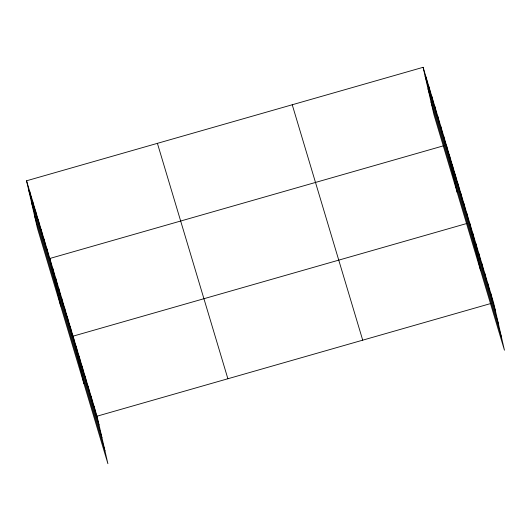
<?xml version="1.0" encoding="UTF-8"?>
<svg xmlns="http://www.w3.org/2000/svg" width="531" height="531" viewBox="0 0 531 531"><rect width="100%" height="100%" fill="white"/><g stroke="black" fill="none" stroke-linecap="round" stroke-linejoin="round"><path stroke-width="0.8" d="M26.55 180.792L97.027 416.198L107.899 463.689L37.429 228.277L26.55 180.792L423.101 67.311L493.571 302.723L504.45 350.208L433.973 114.802L423.101 67.311M443.976 145.673L49.808 258.478L60.68 305.962M467.234 223.365L73.066 336.163L83.938 383.647M97.027 416.198L491.195 303.4M425.085 75.986L495.562 311.392M428.019 88.79L498.496 324.202M431.039 101.992L501.516 337.404M292.236 104.76L362.713 340.172M157.408 143.343L227.885 378.749M28.535 189.461L99.012 424.873M31.468 202.271L101.945 437.683M34.495 215.473L104.965 450.879M490.578 292.714L492.562 301.389M487.584 282.711L489.569 291.386M484.591 272.708L486.575 281.377M481.59 262.699L483.582 271.374M478.597 252.696L480.582 261.371M475.603 242.694L477.588 251.362M472.61 232.684L474.595 241.359M469.61 222.681L480.489 270.173M466.703 212.971L468.694 221.646M463.795 203.26L465.787 211.935M460.888 193.549L462.879 202.225M457.981 183.839L459.972 192.514M455.08 174.128L457.065 182.803M452.173 164.418L454.158 173.093M449.266 154.707L451.25 163.382M446.359 144.996L457.231 192.487M443.451 135.286L445.436 143.961M440.544 125.575L442.529 134.25M437.637 115.864L439.622 124.539M434.73 106.154L436.714 114.829M431.822 96.443L433.807 105.118M428.915 86.732L430.9 95.407M426.008 77.022L427.993 85.697M94.027 406.195L96.018 414.87M91.033 396.192L93.018 404.861M88.04 386.183L90.024 394.858M85.046 376.18L87.031 384.856M82.046 366.178L84.037 374.846M79.053 356.168L81.037 364.843M76.059 346.166L78.044 354.841M70.158 326.452L72.143 335.121M67.251 316.741L69.236 325.41M64.344 307.031L66.329 315.699M61.437 297.32L63.421 305.989M58.529 287.61L60.514 296.278M55.622 277.899L57.607 286.567M52.715 268.188L54.7 276.857M46.901 248.767L48.885 257.435M43.993 239.056L45.978 247.725M41.086 229.346L43.071 238.014M38.179 219.635L40.164 228.303M35.272 209.924L37.256 218.593M32.364 200.214L34.349 208.882M29.457 190.503L31.442 199.171"/></g></svg>
